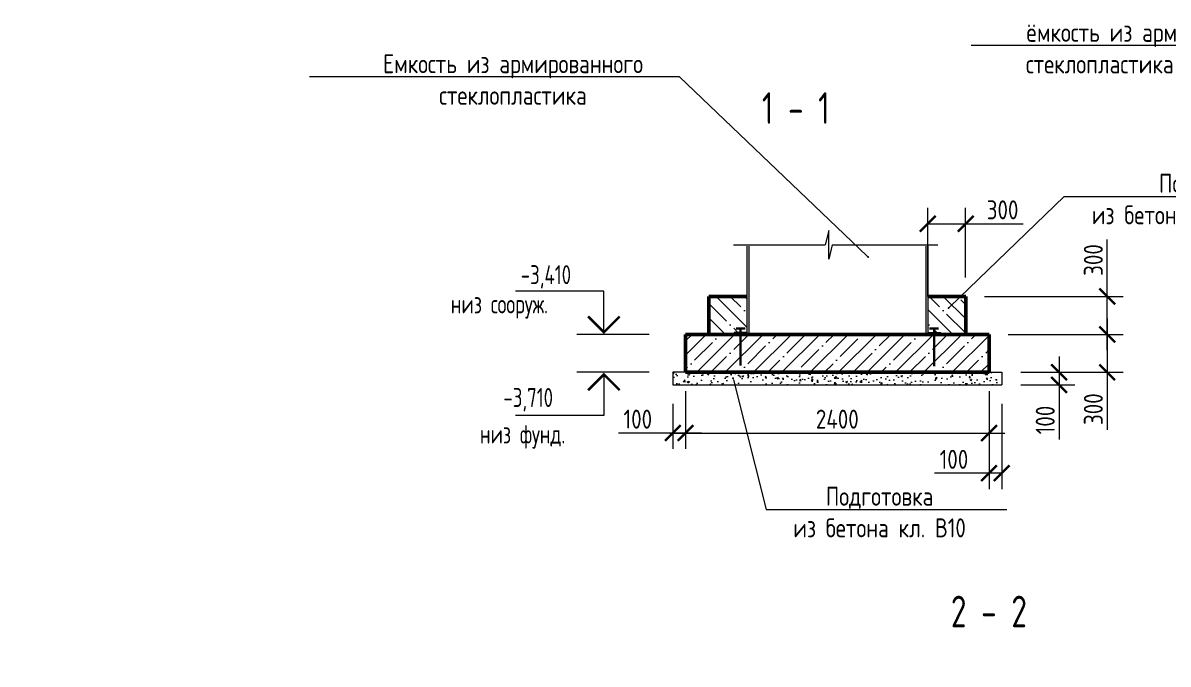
# Model space of a CAD drawing. Header units: millimetres. Extents: x 20530103 to 31271019, y 32092698 to 33532929.
# Drawn here: x 26448150 to 26466261, y 33004966 to 33015116 of the extents above; entities that cross this region are included whole.
import ezdxf
from ezdxf import colors
from ezdxf.entities.mleader import LeaderData, LeaderLine
from ezdxf.enums import TextEntityAlignment as Align
from ezdxf.lldxf.tags import DXFTag
from ezdxf.math import Vec2, Vec3

# ---------------------------------------------------------------- set-up
doc = ezdxf.new("R2010")
doc.units = ezdxf.units.MM
doc.styles.add('GOST 2.304', font='GOST.TTF')
tags = doc.linetypes.add('5-2', pattern=[3.5, 2.5, -1]).pattern_tags.tags
tags[6:7] = [DXFTag(74, 4), DXFTag(75, 0), DXFTag(340, '0'), DXFTag(46, 1.0), DXFTag(50, 0.0), DXFTag(44, 0.0), DXFTag(45, 0.0)]
tags[4:5] = [DXFTag(74, 4), DXFTag(75, 0), DXFTag(340, '0'), DXFTag(46, 1.0), DXFTag(50, 0.0), DXFTag(44, 0.0), DXFTag(45, 0.0)]
doc.dimstyles.new('м20', dxfattribs={"dimscale": 100, "dimtxt": 3, "dimasz": 2.5, "dimexe": 2.5, "dimexo": 3, "dimgap": 0.7, "dimtad": 1, "dimdec": 0, "dimlfac": 0.2, "dimtxsty": 'GOST 2.304', "dimblk": 'ARCHTICK', "dimcen": 2.5, "dimdle": 2.5, "dimclrd": 7, "dimclre": 7, "dimclrt": 256, "dimadec": 1, "dimazin": 0, "dimtfac": 1, "dimtdec": 0, "dimtmove": 0, "dimatfit": 3, "dimldrblk": 'NONE', "dimfxl": 1, "dimlwd": 20, "dimlwe": 20, "dimarcsym": 0})
pattern_1 = [(135, (23930494.92, 33518396.76), (-224.506403, -224.506403), []), (135, (23930494.92, 33518621.27), (-224.506403, -224.506403), [396.875, -79.375, 0, -79.375])]

# ---------------------------------------------------------------- blocks, each defined once
blk = doc.blocks.new('_None')
blk = doc.blocks.new('_ArchTick')
at = {"color": 0, "linetype": 'ByBlock', "const_width": 0.15}
blk.add_lwpolyline([(-0.5, -0.5), (0.5, 0.5)], dxfattribs=at)
blk = doc.blocks.new('*D503')
at = {"color": 7, "linetype": 'Continuous', "lineweight": 20, "transparency": 16777216}
for p, q in [((26463430, 33009286), (26463430, 33007738)), ((26463630, 33009086), (26463630, 33007738)), ((26463430, 33007988), (26462569, 33007988)), ((26463630, 33007988), (26463180, 33007988))]:
    blk.add_line(p, q, dxfattribs=at)
at = {"color": 7, "linetype": 'Continuous', "lineweight": 20, "transparency": 16777216, "xscale": 250, "yscale": 250, "zscale": 250, "rotation": 180}
blk.add_blockref('_ArchTick', (26463430, 33007988), dxfattribs=at)
at = {"color": 7, "linetype": 'Continuous', "lineweight": 20, "transparency": 16777216, "xscale": 250, "yscale": 250, "zscale": 250}
blk.add_blockref('_ArchTick', (26463630, 33007988), dxfattribs=at)
at = {"color": 7, "linetype": 'Continuous', "lineweight": 20, "transparency": 16777216, "insert": (26462875, 33008208), "char_height": 300, "attachment_point": 5, "style": 'GOST 2.304'}
blk.add_mtext('100', dxfattribs=at)
blk = doc.blocks.new('*D504')
at = {"color": 7, "linetype": 'Continuous', "lineweight": 20, "transparency": 16777216}
for p, q in [((26458630, 33009286), (26458630, 33008374)), ((26458430, 33009086), (26458430, 33008374)), ((26458430, 33008624), (26457569, 33008624)), ((26458880, 33008624), (26458430, 33008624))]:
    blk.add_line(p, q, dxfattribs=at)
at = {"color": 7, "linetype": 'Continuous', "lineweight": 20, "transparency": 16777216, "xscale": 250, "yscale": 250, "zscale": 250, "rotation": 180}
blk.add_blockref('_ArchTick', (26458430, 33008624), dxfattribs=at)
at = {"color": 7, "linetype": 'Continuous', "lineweight": 20, "transparency": 16777216, "xscale": 250, "yscale": 250, "zscale": 250}
blk.add_blockref('_ArchTick', (26458630, 33008624), dxfattribs=at)
at = {"color": 7, "linetype": 'Continuous', "lineweight": 20, "transparency": 16777216, "insert": (26457875, 33008844), "char_height": 300, "attachment_point": 5, "style": 'GOST 2.304'}
blk.add_mtext('100', dxfattribs=at)
blk = doc.blocks.new('*D505')
at = {"color": 7, "linetype": 'Continuous', "lineweight": 20, "transparency": 16777216}
for p, q in [((26465299, 33010436), (26465299, 33009586)), ((26463730, 33010186), (26465549, 33010186)), ((26463930, 33009586), (26465549, 33009586)), ((26465299, 33009586), (26465299, 33008675))]:
    blk.add_line(p, q, dxfattribs=at)
at = {"color": 7, "linetype": 'Continuous', "lineweight": 20, "transparency": 16777216, "xscale": 250, "yscale": 250, "zscale": 250}
for p, rotation in [((26465299, 33010186), 90), ((26465299, 33009586), 270)]:
    blk.add_blockref('_ArchTick', p, dxfattribs=dict(at, rotation=rotation))
at = {"color": 7, "linetype": 'Continuous', "lineweight": 20, "transparency": 16777216, "insert": (26465079, 33009002), "char_height": 300, "attachment_point": 5, "rotation": 90, "style": 'GOST 2.304'}
blk.add_mtext('300', dxfattribs=at)
blk = doc.blocks.new('*D491')
at = {"color": 7, "linetype": 'Continuous', "lineweight": 20, "transparency": 16777216}
for p, q in [((26464538, 33009836), (26464538, 33009386)), ((26463930, 33009586), (26464788, 33009586)), ((26463930, 33009386), (26464788, 33009386)), ((26464538, 33009386), (26464538, 33008524))]:
    blk.add_line(p, q, dxfattribs=at)
at = {"color": 7, "linetype": 'Continuous', "lineweight": 20, "transparency": 16777216, "xscale": 250, "yscale": 250, "zscale": 250}
for p, rotation in [((26464538, 33009586), 90), ((26464538, 33009386), 270)]:
    blk.add_blockref('_ArchTick', p, dxfattribs=dict(at, rotation=rotation))
at = {"color": 7, "linetype": 'Continuous', "lineweight": 20, "transparency": 16777216, "insert": (26464318, 33008830), "char_height": 300, "attachment_point": 5, "rotation": 90, "style": 'GOST 2.304'}
blk.add_mtext('100', dxfattribs=at)
blk = doc.blocks.new('*D492')
at = {"color": 7, "linetype": 'Continuous', "lineweight": 20, "transparency": 16777216}
for p, q in [((26465299, 33010786), (26465299, 33011690)), ((26463360, 33010786), (26465549, 33010786)), ((26465299, 33009936), (26465299, 33010786)), ((26463730, 33010186), (26465549, 33010186))]:
    blk.add_line(p, q, dxfattribs=at)
at = {"color": 7, "linetype": 'Continuous', "lineweight": 20, "transparency": 16777216, "xscale": 250, "yscale": 250, "zscale": 250}
for p, rotation in [((26465299, 33010786), 90), ((26465299, 33010186), 270)]:
    blk.add_blockref('_ArchTick', p, dxfattribs=dict(at, rotation=rotation))
at = {"color": 7, "linetype": 'Continuous', "lineweight": 20, "transparency": 16777216, "insert": (26465079, 33011363), "char_height": 300, "attachment_point": 5, "rotation": 90, "style": 'GOST 2.304'}
blk.add_mtext('300', dxfattribs=at)
blk = doc.blocks.new('*D493')
at = {"color": 7, "linetype": 'Continuous', "lineweight": 20, "transparency": 16777216}
for p, q in [((26462460, 33010786), (26462460, 33012187)), ((26463060, 33011086), (26463060, 33012187)), ((26462460, 33011937), (26463310, 33011937)), ((26463060, 33011937), (26463971, 33011937))]:
    blk.add_line(p, q, dxfattribs=at)
at = {"color": 7, "linetype": 'Continuous', "lineweight": 20, "transparency": 16777216, "xscale": 250, "yscale": 250, "zscale": 250, "rotation": 180}
blk.add_blockref('_ArchTick', (26462460, 33011937), dxfattribs=at)
at = {"color": 7, "linetype": 'Continuous', "lineweight": 20, "transparency": 16777216, "xscale": 250, "yscale": 250, "zscale": 250}
blk.add_blockref('_ArchTick', (26463060, 33011937), dxfattribs=at)
at = {"color": 7, "linetype": 'Continuous', "lineweight": 20, "transparency": 16777216, "insert": (26463644, 33012157), "char_height": 300, "attachment_point": 5, "style": 'GOST 2.304'}
blk.add_mtext('300', dxfattribs=at)
blk = doc.blocks.new('_Dot')
at = {"color": 0, "linetype": 'ByBlock', "lineweight": -2}
blk.add_line((-0.5, 0), (-1, 0), dxfattribs=at)
at = {"color": 0, "linetype": 'ByBlock', "const_width": 0.5}
blk.add_lwpolyline([(-0.25, 0, 1), (0.25, 0, 1)], format="xyb", close=True, dxfattribs=at)
blk = doc.blocks.new('отметка уровня')
at = {"lineweight": 20}
for p, q in [((1838344, -451214), (1838344, -450564)), ((1838344, -450564), (1839744, -450564))]:
    blk.add_line(p, q, dxfattribs=at)
at = {"color": 0, "const_width": 40}
blk.add_lwpolyline([(1838094, -450964), (1838344, -451214), (1838594, -450964)], dxfattribs=at)
blk = doc.blocks.new('*D502')
at = {"color": 7, "linetype": 'Continuous', "lineweight": 20, "transparency": 16777216}
for p, q in [((26458630, 33009286), (26458630, 33008374)), ((26463430, 33009286), (26463430, 33008374)), ((26458380, 33008624), (26463680, 33008624))]:
    blk.add_line(p, q, dxfattribs=at)
at = {"color": 7, "linetype": 'Continuous', "lineweight": 20, "transparency": 16777216, "xscale": 250, "yscale": 250, "zscale": 250, "rotation": 180}
blk.add_blockref('_ArchTick', (26458630, 33008624), dxfattribs=at)
at = {"color": 7, "linetype": 'Continuous', "lineweight": 20, "transparency": 16777216, "xscale": 250, "yscale": 250, "zscale": 250}
blk.add_blockref('_ArchTick', (26463430, 33008624), dxfattribs=at)
at = {"color": 7, "linetype": 'Continuous', "lineweight": 20, "transparency": 16777216, "insert": (26461030, 33008844), "char_height": 300, "attachment_point": 5, "style": 'GOST 2.304'}
blk.add_mtext('2400', dxfattribs=at)

msp = doc.modelspace()

# ---------------------------------------------------------------- hatches: boundary and pattern name
at = {"linetype": 'Continuous', "lineweight": 13}
h = msp.add_hatch(dxfattribs=at)
h.set_pattern_fill('ANSI35', scale=50, angle=90)
h.set_pattern_definition(pattern_1)
h.paths.add_polyline_path([(26459600.3525, 33010785.6771), (26459600.3525, 33010215.6771), (26459400.3525, 33010215.6771), (26459400.3525, 33010185.6771), (26459000.3525, 33010185.6771), (26459000.3525, 33010785.6771)])
h = msp.add_hatch(dxfattribs=at)
h.set_pattern_fill('ANSI35', scale=50, angle=90)
h.set_pattern_definition(pattern_1)
h.paths.add_polyline_path([(26462460.3525, 33010785.6771), (26462460.3525, 33010215.6771), (26462660.3525, 33010215.6771), (26462660.3525, 33010185.6771), (26463060.3525, 33010185.6771), (26463060.3525, 33010785.6771)])
h = msp.add_hatch(dxfattribs=at)
h.set_pattern_fill('ANSI35', scale=50)
h.set_pattern_definition([(45, (23930494.92, 33518396.76), (-224.506403, 224.506403), []), (45, (23930719.43, 33518396.76), (-224.506403, 224.506403), [396.875, -79.375, 0, -79.375])])
h.paths.add_polyline_path([(26458630.3525, 33010185.6771), (26458630.3525, 33009585.6771), (26463430.3525, 33009585.6771), (26463430.3525, 33010185.6771)])
at = {"linetype": 'Continuous', "lineweight": 15}
h = msp.add_hatch(dxfattribs=at)
h.set_pattern_fill('AR-CONC', scale=1.5)
h.set_pattern_definition([(50, (24486314.92, 33351060.9), (273.277003, -23.908628), [28.575, -314.325]), (355, (24486314.92, 33351060.9), (-52.865132, 286.585268), [22.86, -251.460876]), (100.451445, (24486337.7, 33351058.9), (220.41187, 262.676628), [24.285013, -267.135367]), (46.1842, (24486314.92, 33351137.1), (406.61856, -63.06349), [42.8625, -471.4875]), (96.635558, (24486348.8, 33351131.84), (356.1062, 371.13919), [36.427535, -400.70341]), (351.18415, (24486314.9, 33351137.1), (356.1062, 371.13919), [34.28995, -377.1896]), (21, (24486353.02, 33351118.04), (227.421587, -153.397797), [28.575, -314.325]), (326, (24486353.02, 33351118.04), (92.703043, 276.28195), [22.86, -251.46]), (71.451445, (24486371.97, 33351105.26), (320.12463, 122.884153), [24.285013, -267.134906]), (37.5, (24486314.92, 33351060.89), (4.632905, 126.8325583), [0, -248.412, 0, -255.27, 0, -252.4125]), (7.5, (24486314.92, 33351060.9), (100.229494, 150.270862), [0, -145.542, 0, -242.697, 0, -96.2025]), (327.5, (24486229.96, 33351060.89), (203.385893, -8.593116), [0, -95.25, 0, -297.18, 0, -394.335]), (317.5, (24486191.86, 33351060.9), (222.193772, 38.139737), [0, -123.825, 0, -197.358, 0, -280.035])])
h.paths.add_polyline_path([(26463630.3525, 33009385.6771), (26463630.3525, 33009585.6771), (26463430.3525, 33009585.6771), (26458630.3525, 33009585.6771), (26458430.3525, 33009585.6771), (26458430.3525, 33009385.6771)])

# ---------------------------------------------------------------- linework, layer by layer
at = {"color": 7, "linetype": 'Continuous', "lineweight": 20}
for p, q in [((26459387.2594, 33011603.5157), (26460839.1602, 33011603.5157)), ((26460951.3868, 33011603.5157), (26462620.1242, 33011603.5157)), ((26458053.9487, 33010185.6771), (26456911.512, 33010185.6771)), ((26458053.9487, 33009585.6771), (26456911.512, 33009585.6771)), ((26458630.3525, 33009585.6771), (26458430.3525, 33009585.6771)), ((26458430.3525, 33009585.6771), (26458430.3525, 33009385.6771)), ((26463430.3525, 33009585.6771), (26463630.3525, 33009585.6771)), ((26463630.3525, 33009585.6771), (26463630.3525, 33009385.6771)), ((26458430.3525, 33009385.6771), (26463630.3525, 33009385.6771))]:
    msp.add_line(p, q, dxfattribs=at)
at = {"color": 7, "linetype": '5-2', "lineweight": 20, "ltscale": 100}
for p, q in [((26459600.3525, 33011583.7774), (26459600.3525, 33010215.6771)), ((26459630.3525, 33011583.7774), (26459630.3525, 33010185.6771)), ((26462430.3525, 33011583.7774), (26462430.3525, 33010185.6771)), ((26462460.3525, 33011583.7774), (26462460.3525, 33010215.6771)), ((26459400.3525, 33010215.6771), (26459400.3525, 33010185.6771)), ((26459600.3525, 33010215.6771), (26459400.3525, 33010215.6771)), ((26462460.3525, 33010215.6771), (26462660.3525, 33010215.6771)), ((26462660.3525, 33010215.6771), (26462660.3525, 33010185.6771))]:
    msp.add_line(p, q, dxfattribs=at)
at = {"color": 7, "linetype": 'Continuous', "lineweight": 50}
for p, q in [((26459600.3525, 33010785.6771), (26459000.3525, 33010785.6771)), ((26459000.3525, 33010785.6771), (26459000.3525, 33010185.6771)), ((26462460.3525, 33010785.6771), (26463060.3525, 33010785.6771)), ((26463060.3525, 33010785.6771), (26463060.3525, 33010185.6771)), ((26458630.3525, 33010185.6771), (26463430.3525, 33010185.6771)), ((26458630.3525, 33010185.6771), (26458630.3525, 33009585.6771)), ((26463430.3525, 33010185.6771), (26463430.3525, 33009585.6771)), ((26458630.3525, 33009585.6771), (26463430.3525, 33009585.6771))]:
    msp.add_line(p, q, dxfattribs=at)
at = {"color": 7, "linetype": 'Continuous', "lineweight": 30}
for p, q in [((26459428.4253, 33010281.3103), (26459572.2797, 33010281.3103)), ((26459500.3525, 33010281.3103), (26459500.3525, 33009693.8425)), ((26462632.2797, 33010281.3103), (26462488.4253, 33010281.3103)), ((26462560.3525, 33010281.3103), (26462560.3525, 33009683.7806))]:
    msp.add_line(p, q, dxfattribs=at)
at = {"color": 7, "linetype": 'ByBlock', "lineweight": 20, "ltscale": 100}
msp.add_lwpolyline([(26460951.3868, 33011603.5157), (26460895.2735, 33011378.5157), (26460895.2735, 33011828.5157), (26460839.1602, 33011603.5157)], dxfattribs=at)

# ---------------------------------------------------------------- block references
at = {"color": 7, "linetype": 'Continuous', "lineweight": 20, "xscale": -1}
msp.add_blockref('отметка уровня', (28295683.0925, 33461433.9783), dxfattribs=at)
at = {"color": 7, "linetype": 'Continuous', "lineweight": 20, "rotation": 180}
msp.add_blockref('отметка уровня', (28295683.0925, 32558337.3759), dxfattribs=at)

# ---------------------------------------------------------------- texts
at = {"color": 7, "lineweight": 20, "style": 'GOST 2.304', "width": 0.9}
for s, p in [('1 - 1', (26460373.7473, 33013518)), ('2 - 2', (26463427.4135, 33005548.9181))]:
    msp.add_text(s, height=500, dxfattribs=at).set_placement(p, align=Align.CENTER)
at = {"color": 7, "linetype": 'Continuous', "lineweight": 25, "style": 'GOST 2.304', "width": 0.9}
for s, p in [('-3,410', (26456023.2858, 33011130.5218)), ('низ сооруж.', (26454917.687, 33010667.6546)), ('-3,710', (26455749.0648, 33009186.2204)), ('низ фунд.', (26455377.6678, 33008608.1267))]:
    msp.add_text(s, height=300, dxfattribs=at).set_placement(p, align=Align.MIDDLE_LEFT)

# ---------------------------------------------------------------- dimensions: what is measured, and where the dimension line sits
at = {"color": 7, "linetype": 'Continuous', "lineweight": 20}
for base, p1, p2, picture, middle in [((26462460.3525, 33011937.2014), (26463060.3525, 33010785.6771), (26462460.3525, 33010485.6771), '*D493', (26463643.6025, 33011937.2014)), ((26458430.3525, 33008623.9171), (26458630.3525, 33009585.6771), (26458430.3525, 33009385.6771), '*D504', (26457874.6382, 33008623.9171)), ((26463630.3525, 33007987.6467), (26463430.3525, 33009585.6771), (26463630.3525, 33009385.6771), '*D503', (26462874.6382, 33007987.6467))]:
    dim = msp.add_linear_dim(base=base, p1=p1, p2=p2, dimstyle='м20', override={"dimlfac": 0.5, "dimclrt": 7}, dxfattribs=at)
    dim.commit()
    dim.dimension.update_dxf_attribs({"geometry": picture, "text_midpoint": middle, "dimtype": 160})
for base, p1, p2, picture, middle in [((26465298.8418, 33010785.6771), (26463430.3525, 33010185.6771), (26463060.3525, 33010785.6771), '*D492', (26465078.8418, 33011362.9271)), ((26464538.3851, 33009385.6771), (26463630.3525, 33009585.6771), (26463630.3525, 33009385.6771), '*D491', (26464318.3851, 33008829.9629))]:
    dim = msp.add_linear_dim(base=base, p1=p1, p2=p2, angle=90, dimstyle='м20', override={"dimlfac": 0.5, "dimclrt": 7}, dxfattribs=at)
    dim.commit()
    dim.dimension.update_dxf_attribs({"geometry": picture, "text_midpoint": middle})
dim = msp.add_linear_dim(base=(26465298.8418, 33009585.6771), p1=(26463430.3525, 33010185.6771), p2=(26463630.3525, 33009585.6771), angle=90, text='300', dimstyle='м20', override={"dimlfac": 0.5, "dimclrt": 7}, dxfattribs=at)
dim.commit()
dim.dimension.update_dxf_attribs({"geometry": '*D505', "text_midpoint": (26465298.8418, 33009002.4271), "dimtype": 160})
dim = msp.add_linear_dim(base=(26463430.3525, 33008624.2088), p1=(26458630.3525, 33009585.6771), p2=(26463430.3525, 33009585.6771), dimstyle='м20', override={"dimlfac": 0.5, "dimclrt": 7}, dxfattribs=at)
dim.commit()
dim.dimension.update_dxf_attribs({"geometry": '*D502', "text_midpoint": (26461030.3525, 33008844.2088)})

# ---------------------------------------------------------------- leaders
ml = msp.add_multileader_mtext('Standard', dxfattribs=at)
ml.set_content('{\\C7;ёмкость из армированного\\Pстеклопластика}', color=84, style='GOST 2.304')
ml.set_leader_properties(linetype='Continuous', lineweight=20)
ml.set_arrow_properties(name='NONE')
ml.build(insert=Vec2(0, 0))
ml.multileader.update_dxf_attribs({"text_left_attachment_type": 6, "text_right_attachment_type": 6, "dogleg_length": 3, "arrow_head_size": 30, "scale": 100})
ctx = ml.context
ctx.base_point, ctx.scale, ctx.char_height, ctx.arrow_head_size, ctx.landing_gap_size, ctx.plane_origin = Vec3(26464602.3828, 33014756.1758), 100, 300, 30, 0, Vec3(26469130.4649, 33019141.9331)
ctx.left_attachment, ctx.right_attachment = 6, 6
notes = []
notes.append((ctx, [(0, (1, 1, 0), (26468984.5256, 33014756.1758), (-1, 0), 300, [(0, [(26469506.9789, 33013551.7585)], 0, [])])]))
ctx.mtext.insert, ctx.mtext.flow_direction = Vec3(26464013.2858, 33015116.1758), 5
ml = msp.add_multileader_mtext('Standard', dxfattribs=at)
ml.set_content('{\\C0;Опорная юбка ёмкости}', color=84, style='GOST 2.304')
ml.set_leader_properties(linetype='Continuous', lineweight=20)
ml.set_arrow_properties(name='NONE')
ml.build(insert=Vec2(0, 0))
ml.multileader.update_dxf_attribs({"text_left_attachment_type": 6, "text_right_attachment_type": 6, "dogleg_length": 3, "arrow_head_size": 30, "scale": 100})
ctx = ml.context
ctx.base_point, ctx.scale, ctx.char_height, ctx.arrow_head_size, ctx.landing_gap_size, ctx.plane_origin = Vec3(26406631.7777, 33014508.6611), 100, 300, 30, 0, Vec3(26419639.1545, 33017685.9325)
ctx.left_attachment, ctx.right_attachment, ctx.text_align_type = 6, 6, 1
notes.append((ctx, [(1, (1, 1, 0), (26406331.7777, 33014508.6611), (1, 0), 300, [(0, [(26404718.6333, 33011728.8502)], 0, [])])]))
ctx.mtext.insert, ctx.mtext.width, ctx.mtext.alignment, ctx.mtext.flow_direction = Vec3(26407799.5277, 33014868.6611), 2823.818146, 2, 5
ml = msp.add_multileader_mtext('Standard', dxfattribs=at)
ml.set_content('{\\C7;Емкость из армированного\\Pстеклопластика}', color=84, style='GOST 2.304')
ml.set_leader_properties(linetype='Continuous', lineweight=20)
ml.set_arrow_properties(name='DOT')
ml.build(insert=Vec2(0, 0))
ml.multileader.update_dxf_attribs({"text_left_attachment_type": 6, "text_right_attachment_type": 6, "dogleg_length": 3, "arrow_head_size": 30, "scale": 100})
ctx = ml.context
ctx.base_point, ctx.scale, ctx.char_height, ctx.arrow_head_size, ctx.landing_gap_size, ctx.plane_origin = Vec3(26454151.1917, 33014260.0585), 100, 300, 30, 0, Vec3(26469068.4285, 33020147.0884)
ctx.left_attachment, ctx.right_attachment, ctx.text_align_type = 6, 6, 1
notes.append((ctx, [(0, (1, 1, 0), (26458533.1203, 33014260.0585), (-1, 0), 300, [(0, [(26461517.5083, 33011408.8865)], 0, [])])]))
ctx.mtext.insert, ctx.mtext.alignment, ctx.mtext.flow_direction = Vec3(26455900.9953, 33014620.0585), 2, 5
ml = msp.add_multileader_mtext('Standard', dxfattribs=at)
ml.set_content('{\\C0;Опорная юбка ёмкости}', color=84, style='GOST 2.304')
ml.set_leader_properties(linetype='Continuous', lineweight=20)
ml.set_arrow_properties(name='NONE')
ml.build(insert=Vec2(0, 0))
ml.multileader.update_dxf_attribs({"text_left_attachment_type": 6, "text_right_attachment_type": 6, "dogleg_length": 3, "arrow_head_size": 30, "scale": 100})
ctx = ml.context
ctx.base_point, ctx.scale, ctx.char_height, ctx.arrow_head_size, ctx.landing_gap_size, ctx.plane_origin = Vec3(26472736.9875, 33014125.0565), 100, 300, 30, 0, Vec3(26485744.3643, 33017302.3278)
ctx.left_attachment, ctx.right_attachment, ctx.text_align_type = 6, 6, 1
notes.append((ctx, [(1, (1, 1, 0), (26472436.9875, 33014125.0565), (1, 0), 300, [(0, [(26470823.8431, 33011345.2456)], 0, [])])]))
ctx.mtext.insert, ctx.mtext.width, ctx.mtext.alignment, ctx.mtext.flow_direction = Vec3(26473904.7375, 33014485.0565), 2823.818146, 2, 5
ml = msp.add_multileader_mtext('Standard', dxfattribs=at)
ml.set_content('{\\C7;Пояс\\Pиз бетона кл. В20}', color=84, style='GOST 2.304')
ml.set_leader_properties(linetype='Continuous', lineweight=20)
ml.set_arrow_properties(name='DOT')
ml.build(insert=Vec2(0, 0))
ml.multileader.update_dxf_attribs({"text_left_attachment_type": 6, "text_right_attachment_type": 6, "dogleg_length": 3, "arrow_head_size": 30, "scale": 100})
ctx = ml.context
ctx.base_point, ctx.scale, ctx.char_height, ctx.arrow_head_size, ctx.landing_gap_size, ctx.plane_origin = Vec3(26464916.2842, 33012368.1511), 100, 300, 30, 0, Vec3(26464787.6879, 33012478.8587)
ctx.left_attachment, ctx.right_attachment, ctx.text_align_type = 6, 6, 1
notes.append((ctx, [(0, (1, 1, 0), (26464616.2842, 33012368.1511), (1, 0), 300, [(0, [(26462790.5869, 33010602.653)], 0, [])])]))
ctx.mtext.insert, ctx.mtext.alignment, ctx.mtext.flow_direction = Vec3(26466440.6261, 33012728.1511), 2, 5
ml = msp.add_multileader_mtext('Standard', dxfattribs=at)
ml.set_content('{\\C7;Подготовка\\Pиз бетона кл. В10}', color=84, style='GOST 2.304')
ml.set_leader_properties(linetype='Continuous', lineweight=20)
ml.set_arrow_properties(name='DOT')
ml.build(insert=Vec2(0, 0))
ml.multileader.update_dxf_attribs({"text_left_attachment_type": 6, "text_right_attachment_type": 6, "dogleg_length": 3, "arrow_head_size": 30, "scale": 100})
ctx = ml.context
ctx.base_point, ctx.scale, ctx.char_height, ctx.arrow_head_size, ctx.landing_gap_size, ctx.plane_origin = Vec3(26460203.9397, 33007413.2683), 100, 300, 30, 0, Vec3(26463796.7557, 33007830.6416)
ctx.left_attachment, ctx.right_attachment, ctx.text_align_type = 6, 6, 1
notes.append((ctx, [(0, (1, 1, 0), (26459903.9397, 33007413.2683), (1, 0), 300, [(0, [(26459380.239, 33009493.2261)], 0, [])])]))
ctx.mtext.insert, ctx.mtext.alignment, ctx.mtext.flow_direction = Vec3(26461697.9066, 33007773.2683), 2, 5
ml = msp.add_multileader_mtext('Standard', dxfattribs=at)
ml.set_content('а\\P"лягушка"\\Pшаг не более 800х800', color=7, style='GOST 2.304')
ml.set_leader_properties(linetype='Continuous', lineweight=20)
ml.set_arrow_properties(name='NONE')
ml.build(insert=Vec2(0, 0))
ml.multileader.update_dxf_attribs({"text_left_attachment_type": 6, "text_right_attachment_type": 6, "dogleg_length": 3, "arrow_head_size": 30, "scale": 100})
ctx = ml.context
ctx.base_point, ctx.scale, ctx.char_height, ctx.arrow_head_size, ctx.landing_gap_size, ctx.plane_origin = Vec3(26348428.2226, 33006002.1049), 100, 300, 30, 0, Vec3(26353409.9883, 33005580.4297)
ctx.left_attachment, ctx.right_attachment, ctx.text_align_type = 6, 6, 1
notes.append((ctx, [(0, (1, 1, 0), (26348290.2226, 33006002.1049), (1, 0), 138, [(0, [(26348200.1368, 33006002.1049)], 0, [])])]))
ctx.mtext.insert, ctx.mtext.width, ctx.mtext.alignment, ctx.mtext.flow_direction = Vec3(26349539.4165, 33006362.1049), 2835.083475, 2, 5
for ctx, leaders in notes:
    for number, flags, end, landing, length, lines in leaders:
        leader = LeaderData()
        leader.index, (leader.has_last_leader_line, leader.has_dogleg_vector, leader.attachment_direction) = number, flags
        leader.last_leader_point, leader.dogleg_vector, leader.dogleg_length = Vec3(end), Vec3(landing), length
        for number, points, colour, breaks in lines:
            line = LeaderLine()
            line.index, line.vertices, line.color, line.breaks = number, Vec3.list(points), colors.encode_raw_color(colour), breaks
            leader.lines.append(line)
        ctx.leaders.append(leader)

doc.saveas('drawing.dxf')
